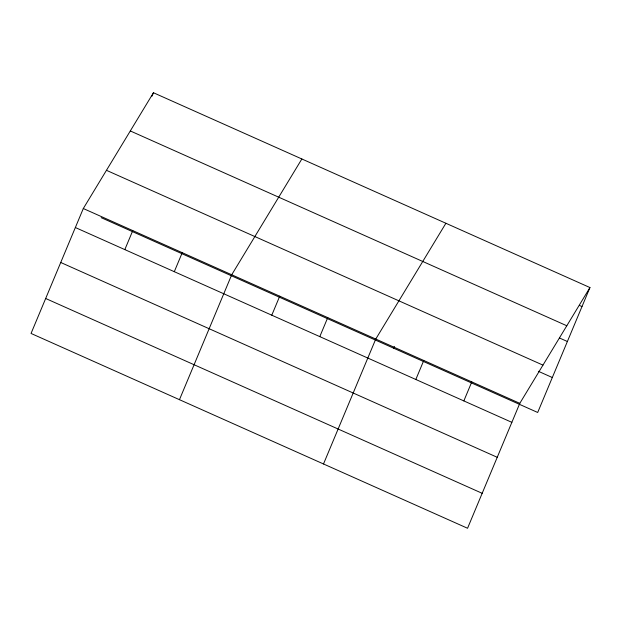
<?xml version="1.0" encoding="UTF-8"?>
<svg xmlns="http://www.w3.org/2000/svg" width="621" height="621" viewBox="0 0 621 621"><rect width="100%" height="100%" fill="white"/><g stroke="black" fill="none" stroke-linecap="round" stroke-linejoin="round"><path stroke-width="0.93" d="M83.307 208.524L31.05 333.446L467.551 528.261L519.808 403.34L589.95 287.554L153.449 92.739L83.307 208.524L519.808 403.34M152.005 96.193L153.449 92.739M124.829 249.603L132.778 230.601M174.299 271.688L182.248 252.677M179.461 399.683L231.718 274.761L301.86 158.976M271.781 315.196L279.729 296.186M319.799 336.621L327.748 317.618M323.502 463.972L375.759 339.05L445.901 223.265M393.644 348.187L394.382 346.44M415.829 379.485L423.778 360.475M463.84 400.91L471.789 381.907M589.95 287.554L537.693 412.476L101.192 217.66M579.385 305.392L582.001 306.557M130.301 130.946L566.802 325.761M559.521 338.003L567.377 341.511M106.455 170.317L542.956 365.125M538.345 371.288L552.317 377.521M75.358 227.527L511.859 422.342M60.734 262.481L497.235 457.297M45.675 298.491L482.175 493.307"/></g></svg>
